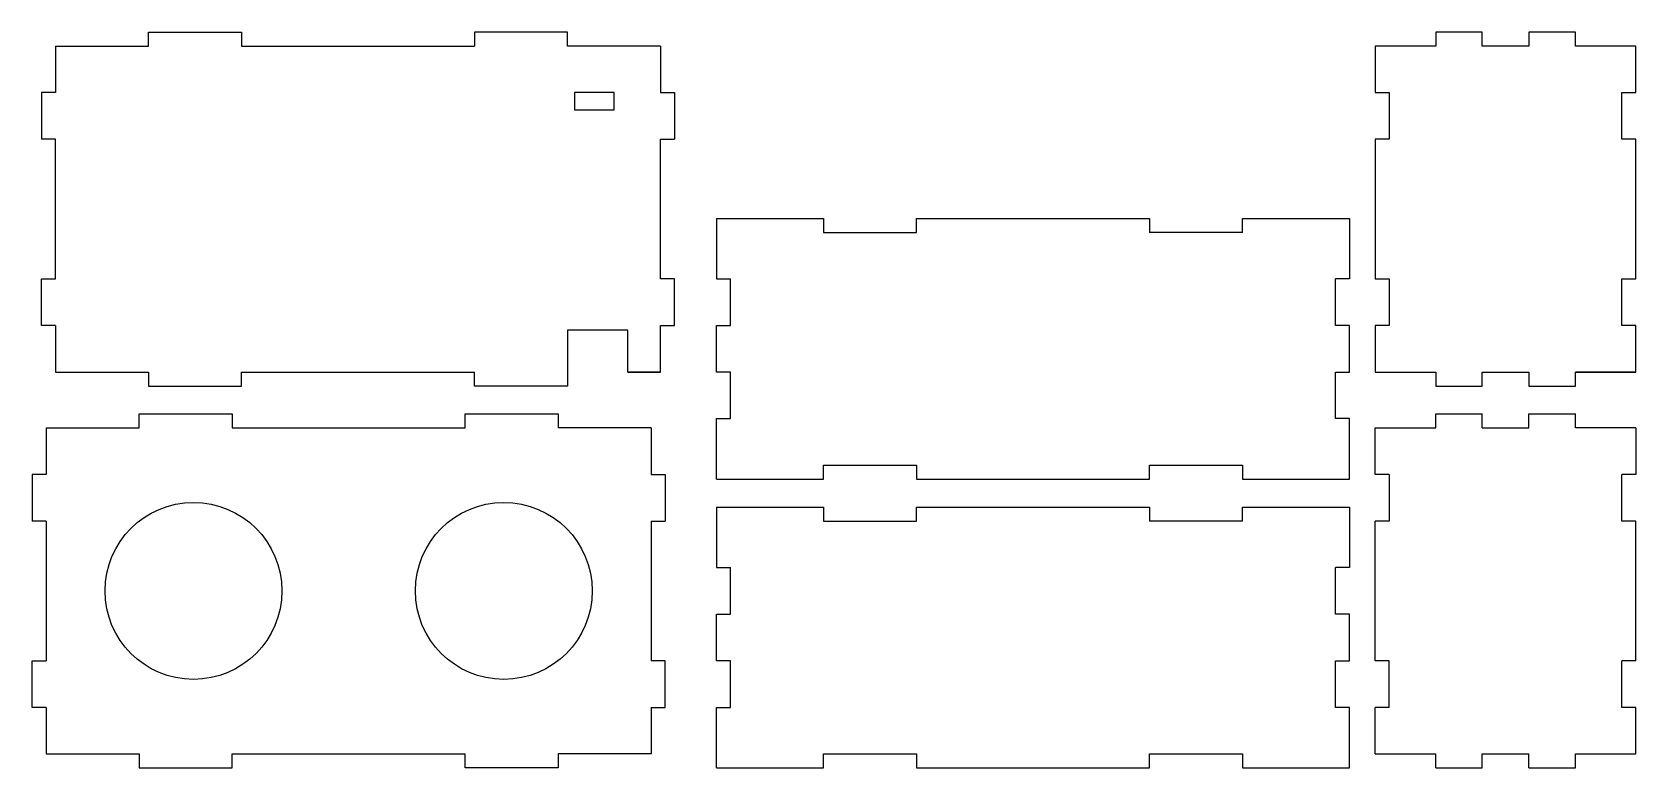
# Model space of a CAD drawing. Header units: millimetres. Extents: x 0 to 344, y 0 to 158.
import ezdxf

# ---------------------------------------------------------------- set-up
doc = ezdxf.new("R2010")
doc.units = ezdxf.units.MM
doc.layers.get('0').update_dxf_attribs({"linetype": 'CONTINUOUS'})

msp = doc.modelspace()

# ---------------------------------------------------------------- linework, layer by layer
for p, q in [((25, 158), (45, 158)), ((25, 155), (25, 158)), ((45, 158), (45, 155)), ((115, 158), (95, 158)), ((95, 158), (95, 155)), ((115, 155), (115, 158)), ((311.5, 158), (301.5, 158)), ((301.5, 158), (301.5, 155)), ((311.5, 155), (311.5, 158)), ((331.5, 158), (321.5, 158)), ((321.5, 158), (321.5, 155)), ((331.5, 155), (331.5, 158)), ((5, 155), (25, 155)), ((5, 155), (5, 145)), ((45, 155), (95, 155)), ((135, 155), (115, 155)), ((135, 155), (135, 145)), ((288.5, 155), (288.5, 145)), ((301.5, 155), (288.5, 155)), ((321.5, 155), (311.5, 155)), ((344.5, 155), (331.5, 155)), ((344.5, 145), (344.5, 155)), ((2, 145), (2, 135)), ((5, 145), (2, 145)), ((135, 145), (138, 145)), ((138, 145), (138, 135)), ((288.5, 145), (291.5, 145)), ((291.5, 145), (291.5, 135)), ((341.5, 135), (341.5, 145)), ((341.5, 145), (344.5, 145)), ((5, 135), (2, 135)), ((5, 105), (5, 135)), ((135, 105), (135, 135)), ((135, 135), (138, 135)), ((291.5, 135), (288.5, 135)), ((288.5, 135), (288.5, 105)), ((344.5, 135), (341.5, 135)), ((344.5, 105), (344.5, 135)), ((147, 118), (147, 105)), ((147, 118), (170, 118)), ((170, 118), (170, 115)), ((190, 115), (190, 118)), ((190, 118), (240, 118)), ((240, 118), (240, 115)), ((260, 115), (260, 118)), ((260, 118), (283, 118)), ((283, 118), (283, 105)), ((170, 115), (190, 115)), ((260, 115), (240, 115)), ((2, 95), (2, 105)), ((2, 105), (5, 105)), ((138, 105), (135, 105)), ((138, 95), (138, 105)), ((147, 105), (150, 105)), ((150, 95), (150, 105)), ((280, 95), (280, 105)), ((283, 105), (280, 105)), ((288.5, 105), (291.5, 105)), ((291.5, 105), (291.5, 95)), ((341.5, 105), (344.5, 105)), ((341.5, 95), (341.5, 105)), ((5, 95), (2, 95)), ((5, 95), (5, 85)), ((128, 94), (115, 94)), ((115, 94), (115, 82)), ((128, 85), (128, 94)), ((135, 85), (135, 95)), ((135, 95), (138, 95)), ((147, 95), (150, 95)), ((147, 85), (147, 95)), ((283, 95), (280, 95)), ((283, 85), (283, 95)), ((291.5, 95), (288.5, 95)), ((288.5, 95), (288.5, 85)), ((344.5, 95), (341.5, 95)), ((344.5, 85), (344.5, 95)), ((344.5, 85), (344.5, 95)), ((5, 85), (25, 85)), ((25, 85), (25, 82)), ((45, 85), (95, 85)), ((45, 82), (45, 85)), ((95, 82), (95, 85)), ((135, 85), (128, 85)), ((128, 85), (135, 85)), ((150, 85), (147, 85)), ((150, 75), (150, 85)), ((280, 85), (283, 85)), ((280, 75), (280, 85)), ((288.5, 85), (301.5, 85)), ((301.5, 85), (301.5, 82)), ((311.5, 82), (311.5, 85)), ((311.5, 85), (321.5, 85)), ((321.5, 85), (321.5, 82)), ((344.5, 85), (331.5, 85)), ((331.5, 85), (344.5, 85)), ((331.5, 82), (331.5, 85)), ((25, 82), (45, 82)), ((115, 82), (95, 82)), ((301.5, 82), (311.5, 82)), ((321.5, 82), (331.5, 82)), ((23, 73), (23, 76)), ((23, 76), (43, 76)), ((43, 76), (43, 73)), ((93, 73), (93, 76)), ((93, 76), (113, 76)), ((113, 76), (113, 73)), ((301.5, 76), (311.5, 76)), ((301.5, 73), (301.5, 76)), ((311.5, 73), (311.5, 76)), ((321.5, 73), (321.5, 76)), ((321.5, 76), (331.5, 76)), ((331.5, 73), (331.5, 76)), ((3, 73), (3, 63)), ((3, 73), (23, 73)), ((43, 73), (93, 73)), ((133, 73), (113, 73)), ((133, 73), (133, 63)), ((147, 62), (147, 75)), ((147, 75), (150, 75)), ((283, 75), (280, 75)), ((283, 62), (283, 75)), ((288.5, 63), (288.5, 73)), ((288.5, 73), (301.5, 73)), ((311.5, 73), (321.5, 73)), ((344.5, 73), (331.5, 73)), ((344.5, 73), (344.5, 63)), ((3, 63), (0, 63)), ((0, 63), (0, 53)), ((133, 63), (136, 63)), ((136, 63), (136, 53)), ((170, 62), (170, 65)), ((170, 65), (190, 65)), ((190, 65), (190, 62)), ((240, 62), (240, 65)), ((240, 65), (260, 65)), ((260, 65), (260, 62)), ((291.5, 63), (288.5, 63)), ((291.5, 63), (291.5, 53)), ((344.5, 63), (341.5, 63)), ((341.5, 53), (341.5, 63)), ((147, 62), (170, 62)), ((190, 62), (240, 62)), ((260, 62), (283, 62)), ((147, 56), (170, 56)), ((147, 56), (147, 43)), ((170, 56), (170, 53)), ((190, 53), (190, 56)), ((190, 56), (240, 56)), ((240, 56), (240, 53)), ((260, 53), (260, 56)), ((260, 56), (283, 56)), ((283, 56), (283, 43)), ((3, 53), (0, 53)), ((3, 53), (3, 23)), ((133, 53), (133, 23)), ((133, 53), (136, 53)), ((170, 53), (190, 53)), ((260, 53), (240, 53)), ((291.5, 53), (288.5, 53)), ((288.5, 23), (288.5, 53)), ((344.5, 53), (341.5, 53)), ((344.5, 23), (344.5, 53)), ((147, 43), (150, 43)), ((150, 33), (150, 43)), ((283, 43), (280, 43)), ((280, 33), (280, 43)), ((147, 23), (147, 33)), ((147, 33), (150, 33)), ((283, 33), (280, 33)), ((283, 23), (283, 33)), ((0, 13), (0, 23)), ((0, 23), (3, 23)), ((136, 23), (133, 23)), ((136, 13), (136, 23)), ((150, 23), (147, 23)), ((150, 13), (150, 23)), ((280, 23), (283, 23)), ((280, 13), (280, 23)), ((291.5, 23), (288.5, 23)), ((291.5, 13), (291.5, 23)), ((341.5, 13), (341.5, 23)), ((344.5, 23), (341.5, 23)), ((3, 13), (0, 13)), ((3, 13), (3, 3)), ((133, 13), (136, 13)), ((133, 13), (133, 3)), ((147, 13), (150, 13)), ((147, 0), (147, 13)), ((283, 13), (280, 13)), ((283, 0), (283, 13)), ((288.5, 3), (288.5, 13)), ((291.5, 13), (288.5, 13)), ((344.5, 13), (341.5, 13)), ((344.5, 3), (344.5, 13)), ((3, 3), (23, 3)), ((23, 3), (23, 0)), ((23, 0), (43, 0)), ((43, 0), (43, 3)), ((43, 3), (93, 3)), ((93, 0), (93, 3)), ((113, 0), (93, 0)), ((133, 3), (113, 3)), ((113, 3), (113, 0)), ((170, 0), (170, 3)), ((170, 3), (190, 3)), ((190, 3), (190, 0)), ((240, 0), (240, 3)), ((240, 3), (260, 3)), ((260, 3), (260, 0)), ((288.5, 3), (301.5, 3)), ((301.5, 0), (301.5, 3)), ((301.5, 0), (311.5, 0)), ((311.5, 0), (311.5, 3)), ((311.5, 3), (321.5, 3)), ((321.5, 0), (321.5, 3)), ((321.5, 0), (331.5, 0)), ((331.5, 0), (331.5, 3)), ((331.5, 3), (344.5, 3)), ((147, 0), (170, 0)), ((190, 0), (240, 0)), ((260, 0), (283, 0))]:
    msp.add_line(p, q)
msp.add_lwpolyline([(116.5, 141.3), (125, 141.3), (125, 145), (116.5, 145)], close=True)
for centre in [(34.67, 38), (101.33, 38)]:
    msp.add_circle(centre, 19)

doc.saveas('drawing.dxf')
